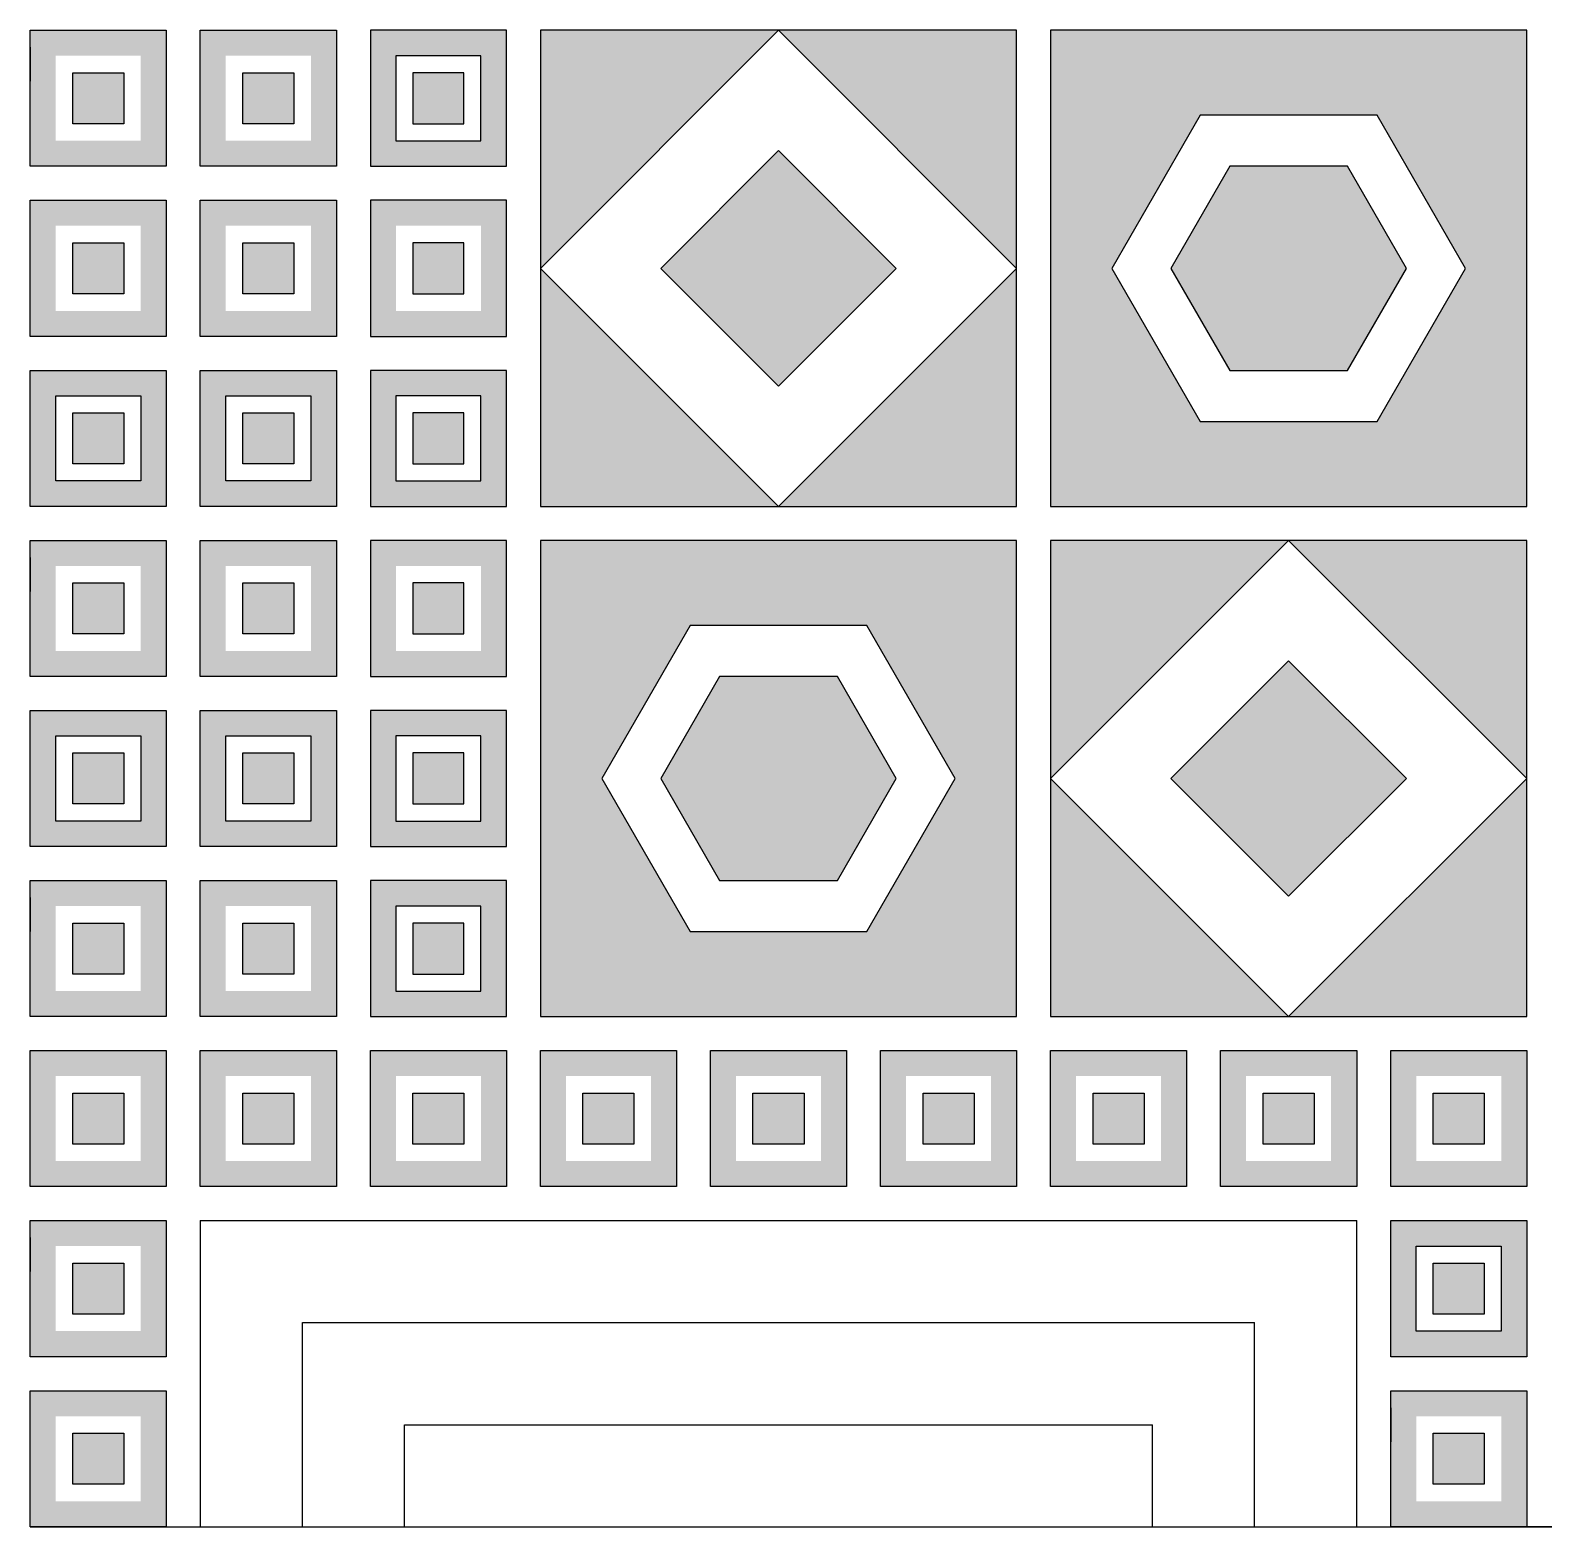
# Model space of a CAD drawing. Header units: millimetres. Extents: x -105 to 786, y -24 to 949.
# Drawn here: x 129.3 to 218.3, y 81.3 to 169.3 of the extents above; entities that cross this region are included whole.
import ezdxf

# ---------------------------------------------------------------- set-up
doc = ezdxf.new("R2010")
doc.units = ezdxf.units.MM

msp = doc.modelspace()

# ---------------------------------------------------------------- hatches: boundary and pattern name
h = msp.add_hatch(color=12)
h.dxf.hatch_style = 1
h.paths.add_polyline_path([(137.299, 161.282), (129.299, 161.282), (129.299, 169.282), (137.299, 169.282)])
h.paths.add_polyline_path([(135.799, 162.782), (135.799, 167.782), (130.799, 167.782), (130.799, 162.782)], flags=16)
h.paths.add_polyline_path([(134.799, 163.782), (134.799, 166.782), (131.799, 166.782), (131.799, 163.782)], flags=0)
h.paths.add_polyline_path([(134.799, 163.782), (131.799, 163.782), (131.799, 166.782), (134.799, 166.782)], flags=0)
h = msp.add_hatch(color=12)
h.dxf.hatch_style = 1
h.paths.add_polyline_path([(147.299, 161.282), (139.299, 161.282), (139.299, 169.282), (147.299, 169.282)])
h.paths.add_polyline_path([(145.799, 162.782), (145.799, 167.782), (140.799, 167.782), (140.799, 162.782)], flags=16)
h.paths.add_polyline_path([(144.799, 163.782), (144.799, 166.782), (141.799, 166.782), (141.799, 163.782)], flags=0)
h.paths.add_polyline_path([(144.799, 163.782), (141.799, 163.782), (141.799, 166.782), (144.799, 166.782)], flags=0)
h = msp.add_hatch(color=12)
h.dxf.hatch_style = 1
h.paths.add_polyline_path([(157.299, 169.282), (149.299, 169.282), (149.299, 161.282), (157.299, 161.282)])
h.paths.add_polyline_path([(155.799, 167.782), (155.799, 162.782), (150.799, 162.782), (150.799, 167.782)], flags=16)
h.paths.add_polyline_path([(154.799, 166.782), (154.799, 163.782), (151.799, 163.782), (151.799, 166.782)], flags=0)
h.paths.add_polyline_path([(154.799, 166.782), (151.799, 166.782), (151.799, 163.782), (154.799, 163.782)], flags=0)
at = {"true_color": 0x7aafdf}
h = msp.add_hatch(color=143, dxfattribs=at)
h.dxf.hatch_style = 1
h.paths.add_polyline_path([(159.299, 155.282), (159.299, 141.282), (173.299, 141.282)])
h.paths.add_polyline_path([(173.299, 169.282), (159.299, 169.282), (159.299, 155.282)])
h.paths.add_polyline_path([(187.299, 169.282), (173.299, 169.282), (187.299, 155.282)])
h.paths.add_polyline_path([(187.299, 155.282), (173.299, 141.282), (187.299, 141.282)])
at = {"true_color": 0x636466}
h = msp.add_hatch(color=251, dxfattribs=at)
h.dxf.hatch_style = 1
h.paths.add_polyline_path([(217.299, 169.282), (189.299, 169.282), (189.299, 141.282), (217.299, 141.282)])
h.paths.add_polyline_path([(198.103, 164.282), (208.495, 164.282), (213.691, 155.282), (208.495, 146.282), (198.103, 146.282), (192.907, 155.282)], flags=16)
h.paths.add_polyline_path([(199.835, 161.282), (206.763, 161.282), (210.227, 155.282), (206.763, 149.282), (199.835, 149.282), (196.371, 155.282)], flags=0)
h = msp.add_hatch(color=12)
h.dxf.hatch_style = 1
h.paths.add_polyline_path([(134.799, 163.782), (131.799, 163.782), (131.799, 166.782), (134.799, 166.782)])
h = msp.add_hatch(color=12)
h.dxf.hatch_style = 1
h.paths.add_polyline_path([(144.799, 163.782), (141.799, 163.782), (141.799, 166.782), (144.799, 166.782)])
h = msp.add_hatch(color=12)
h.dxf.hatch_style = 1
h.paths.add_polyline_path([(154.799, 166.782), (151.799, 166.782), (151.799, 163.782), (154.799, 163.782)])
h = msp.add_hatch(color=251, dxfattribs=at)
h.dxf.hatch_style = 1
h.paths.add_polyline_path([(180.228, 155.282), (173.299, 162.21), (166.37, 155.282), (173.299, 148.353)])
at = {"true_color": 0x7aafdf}
h = msp.add_hatch(color=143, dxfattribs=at)
h.dxf.hatch_style = 1
h.paths.add_polyline_path([(210.227, 155.282), (206.763, 161.282), (199.835, 161.282), (196.371, 155.282), (199.835, 149.282), (206.763, 149.282)])
h = msp.add_hatch(color=12)
h.dxf.hatch_style = 1
h.paths.add_polyline_path([(137.299, 151.282), (129.299, 151.282), (129.299, 159.282), (137.299, 159.282)])
h.paths.add_polyline_path([(135.799, 152.782), (135.799, 157.782), (130.799, 157.782), (130.799, 152.782)], flags=16)
h.paths.add_polyline_path([(134.799, 153.782), (134.799, 156.782), (131.799, 156.782), (131.799, 153.782)], flags=0)
h.paths.add_polyline_path([(134.799, 153.782), (131.799, 153.782), (131.799, 156.782), (134.799, 156.782)], flags=0)
h = msp.add_hatch(color=12)
h.dxf.hatch_style = 1
h.paths.add_polyline_path([(147.299, 151.282), (139.299, 151.282), (139.299, 159.282), (147.299, 159.282)])
h.paths.add_polyline_path([(145.799, 152.782), (145.799, 157.782), (140.799, 157.782), (140.799, 152.782)], flags=16)
h.paths.add_polyline_path([(144.799, 153.782), (144.799, 156.782), (141.799, 156.782), (141.799, 153.782)], flags=0)
h.paths.add_polyline_path([(144.799, 153.782), (141.799, 153.782), (141.799, 156.782), (144.799, 156.782)], flags=0)
h = msp.add_hatch(color=12)
h.dxf.hatch_style = 1
h.paths.add_polyline_path([(157.299, 159.282), (149.299, 159.282), (149.299, 151.282), (157.299, 151.282)])
h.paths.add_polyline_path([(155.799, 157.782), (155.799, 152.782), (150.799, 152.782), (150.799, 157.782)], flags=16)
h.paths.add_polyline_path([(154.799, 156.782), (154.799, 153.782), (151.799, 153.782), (151.799, 156.782)], flags=0)
h.paths.add_polyline_path([(154.799, 156.782), (151.799, 156.782), (151.799, 153.782), (154.799, 153.782)], flags=0)
h = msp.add_hatch(color=12)
h.dxf.hatch_style = 1
h.paths.add_polyline_path([(134.799, 153.782), (131.799, 153.782), (131.799, 156.782), (134.799, 156.782)])
h = msp.add_hatch(color=12)
h.dxf.hatch_style = 1
h.paths.add_polyline_path([(144.799, 153.782), (141.799, 153.782), (141.799, 156.782), (144.799, 156.782)])
h = msp.add_hatch(color=12)
h.dxf.hatch_style = 1
h.paths.add_polyline_path([(154.799, 156.782), (151.799, 156.782), (151.799, 153.782), (154.799, 153.782)])
h = msp.add_hatch(color=12)
h.dxf.hatch_style = 1
h.paths.add_polyline_path([(137.299, 141.282), (129.299, 141.282), (129.299, 149.282), (137.299, 149.282)])
h.paths.add_polyline_path([(135.799, 142.782), (135.799, 147.782), (130.799, 147.782), (130.799, 142.782)], flags=16)
h.paths.add_polyline_path([(134.799, 143.782), (134.799, 146.782), (131.799, 146.782), (131.799, 143.782)], flags=0)
h.paths.add_polyline_path([(134.799, 143.782), (131.799, 143.782), (131.799, 146.782), (134.799, 146.782)], flags=0)
h = msp.add_hatch(color=12)
h.dxf.hatch_style = 1
h.paths.add_polyline_path([(147.299, 141.282), (139.299, 141.282), (139.299, 149.282), (147.299, 149.282)])
h.paths.add_polyline_path([(145.799, 142.782), (145.799, 147.782), (140.799, 147.782), (140.799, 142.782)], flags=16)
h.paths.add_polyline_path([(144.799, 143.782), (144.799, 146.782), (141.799, 146.782), (141.799, 143.782)], flags=0)
h.paths.add_polyline_path([(144.799, 143.782), (141.799, 143.782), (141.799, 146.782), (144.799, 146.782)], flags=0)
h = msp.add_hatch(color=12)
h.dxf.hatch_style = 1
h.paths.add_polyline_path([(157.299, 149.282), (149.299, 149.282), (149.299, 141.282), (157.299, 141.282)])
h.paths.add_polyline_path([(155.799, 147.782), (155.799, 142.782), (150.799, 142.782), (150.799, 147.782)], flags=16)
h.paths.add_polyline_path([(154.799, 146.782), (154.799, 143.782), (151.799, 143.782), (151.799, 146.782)], flags=0)
h.paths.add_polyline_path([(154.799, 146.782), (151.799, 146.782), (151.799, 143.782), (154.799, 143.782)], flags=0)
h = msp.add_hatch(color=12)
h.dxf.hatch_style = 1
h.paths.add_polyline_path([(134.799, 143.782), (131.799, 143.782), (131.799, 146.782), (134.799, 146.782)])
h = msp.add_hatch(color=12)
h.dxf.hatch_style = 1
h.paths.add_polyline_path([(144.799, 143.782), (141.799, 143.782), (141.799, 146.782), (144.799, 146.782)])
h = msp.add_hatch(color=12)
h.dxf.hatch_style = 1
h.paths.add_polyline_path([(154.799, 146.782), (151.799, 146.782), (151.799, 143.782), (154.799, 143.782)])
h = msp.add_hatch(color=12)
h.dxf.hatch_style = 1
h.paths.add_polyline_path([(137.299, 131.282), (129.299, 131.282), (129.299, 139.282), (137.299, 139.282)])
h.paths.add_polyline_path([(135.799, 132.782), (135.799, 137.782), (130.799, 137.782), (130.799, 132.782)], flags=16)
h.paths.add_polyline_path([(134.799, 133.782), (134.799, 136.782), (131.799, 136.782), (131.799, 133.782)], flags=0)
h.paths.add_polyline_path([(134.799, 133.782), (131.799, 133.782), (131.799, 136.782), (134.799, 136.782)], flags=0)
h = msp.add_hatch(color=12)
h.dxf.hatch_style = 1
h.paths.add_polyline_path([(147.299, 131.282), (139.299, 131.282), (139.299, 139.282), (147.299, 139.282)])
h.paths.add_polyline_path([(145.799, 132.782), (145.799, 137.782), (140.799, 137.782), (140.799, 132.782)], flags=16)
h.paths.add_polyline_path([(144.799, 133.782), (144.799, 136.782), (141.799, 136.782), (141.799, 133.782)], flags=0)
h.paths.add_polyline_path([(144.799, 133.782), (141.799, 133.782), (141.799, 136.782), (144.799, 136.782)], flags=0)
h = msp.add_hatch(color=12)
h.dxf.hatch_style = 1
h.paths.add_polyline_path([(157.299, 139.282), (149.299, 139.282), (149.299, 131.282), (157.299, 131.282)])
h.paths.add_polyline_path([(155.799, 137.782), (155.799, 132.782), (150.799, 132.782), (150.799, 137.782)], flags=16)
h.paths.add_polyline_path([(154.799, 136.782), (154.799, 133.782), (151.799, 133.782), (151.799, 136.782)], flags=0)
h.paths.add_polyline_path([(154.799, 136.782), (151.799, 136.782), (151.799, 133.782), (154.799, 133.782)], flags=0)
at = {"true_color": 0x636466}
h = msp.add_hatch(color=251, dxfattribs=at)
h.dxf.hatch_style = 1
h.paths.add_polyline_path([(187.299, 139.282), (159.299, 139.282), (159.299, 111.282), (187.299, 111.282)])
h.paths.add_polyline_path([(168.103, 134.282), (178.495, 134.282), (183.691, 125.282), (178.495, 116.282), (168.103, 116.282), (162.907, 125.282)], flags=16)
h.paths.add_polyline_path([(169.835, 131.282), (176.763, 131.282), (180.227, 125.282), (176.763, 119.282), (169.835, 119.282), (166.371, 125.282)], flags=0)
at = {"true_color": 0x7aafdf}
h = msp.add_hatch(color=143, dxfattribs=at)
h.dxf.hatch_style = 1
h.paths.add_polyline_path([(189.299, 125.282), (189.299, 111.282), (203.299, 111.282)])
h.paths.add_polyline_path([(203.299, 139.282), (189.299, 139.282), (189.299, 125.282)])
h.paths.add_polyline_path([(217.299, 139.282), (203.299, 139.282), (217.299, 125.282)])
h.paths.add_polyline_path([(217.299, 125.282), (203.299, 111.282), (217.299, 111.282)])
h = msp.add_hatch(color=12)
h.dxf.hatch_style = 1
h.paths.add_polyline_path([(134.799, 133.782), (131.799, 133.782), (131.799, 136.782), (134.799, 136.782)])
h = msp.add_hatch(color=12)
h.dxf.hatch_style = 1
h.paths.add_polyline_path([(144.799, 133.782), (141.799, 133.782), (141.799, 136.782), (144.799, 136.782)])
h = msp.add_hatch(color=12)
h.dxf.hatch_style = 1
h.paths.add_polyline_path([(154.799, 136.782), (151.799, 136.782), (151.799, 133.782), (154.799, 133.782)])
at = {"true_color": 0x636466}
h = msp.add_hatch(color=251, dxfattribs=at)
h.dxf.hatch_style = 1
h.paths.add_polyline_path([(210.228, 125.282), (203.299, 132.21), (196.37, 125.282), (203.299, 118.353)])
at = {"true_color": 0x7aafdf}
h = msp.add_hatch(color=143, dxfattribs=at)
h.dxf.hatch_style = 1
h.paths.add_polyline_path([(180.227, 125.282), (176.763, 131.282), (169.835, 131.282), (166.371, 125.282), (169.835, 119.282), (176.763, 119.282)])
h = msp.add_hatch(color=12)
h.dxf.hatch_style = 1
h.paths.add_polyline_path([(137.299, 121.282), (129.299, 121.282), (129.299, 129.282), (137.299, 129.282)])
h.paths.add_polyline_path([(135.799, 122.782), (135.799, 127.782), (130.799, 127.782), (130.799, 122.782)], flags=16)
h.paths.add_polyline_path([(134.799, 123.782), (134.799, 126.782), (131.799, 126.782), (131.799, 123.782)], flags=0)
h.paths.add_polyline_path([(134.799, 123.782), (131.799, 123.782), (131.799, 126.782), (134.799, 126.782)], flags=0)
h = msp.add_hatch(color=12)
h.dxf.hatch_style = 1
h.paths.add_polyline_path([(147.299, 121.282), (139.299, 121.282), (139.299, 129.282), (147.299, 129.282)])
h.paths.add_polyline_path([(145.799, 122.782), (145.799, 127.782), (140.799, 127.782), (140.799, 122.782)], flags=16)
h.paths.add_polyline_path([(144.799, 123.782), (144.799, 126.782), (141.799, 126.782), (141.799, 123.782)], flags=0)
h.paths.add_polyline_path([(144.799, 123.782), (141.799, 123.782), (141.799, 126.782), (144.799, 126.782)], flags=0)
h = msp.add_hatch(color=12)
h.dxf.hatch_style = 1
h.paths.add_polyline_path([(157.299, 129.282), (149.299, 129.282), (149.299, 121.282), (157.299, 121.282)])
h.paths.add_polyline_path([(155.799, 127.782), (155.799, 122.782), (150.799, 122.782), (150.799, 127.782)], flags=16)
h.paths.add_polyline_path([(154.799, 126.782), (154.799, 123.782), (151.799, 123.782), (151.799, 126.782)], flags=0)
h.paths.add_polyline_path([(154.799, 126.782), (151.799, 126.782), (151.799, 123.782), (154.799, 123.782)], flags=0)
h = msp.add_hatch(color=12)
h.dxf.hatch_style = 1
h.paths.add_polyline_path([(134.799, 123.782), (131.799, 123.782), (131.799, 126.782), (134.799, 126.782)])
h = msp.add_hatch(color=12)
h.dxf.hatch_style = 1
h.paths.add_polyline_path([(144.799, 123.782), (141.799, 123.782), (141.799, 126.782), (144.799, 126.782)])
h = msp.add_hatch(color=12)
h.dxf.hatch_style = 1
h.paths.add_polyline_path([(154.799, 126.782), (151.799, 126.782), (151.799, 123.782), (154.799, 123.782)])
h = msp.add_hatch(color=12)
h.dxf.hatch_style = 1
h.paths.add_polyline_path([(137.299, 111.282), (129.299, 111.282), (129.299, 119.282), (137.299, 119.282)])
h.paths.add_polyline_path([(135.799, 112.782), (135.799, 117.782), (130.799, 117.782), (130.799, 112.782)], flags=16)
h.paths.add_polyline_path([(134.799, 113.782), (134.799, 116.782), (131.799, 116.782), (131.799, 113.782)], flags=0)
h.paths.add_polyline_path([(134.799, 113.782), (131.799, 113.782), (131.799, 116.782), (134.799, 116.782)], flags=0)
h = msp.add_hatch(color=12)
h.dxf.hatch_style = 1
h.paths.add_polyline_path([(147.299, 111.282), (139.299, 111.282), (139.299, 119.282), (147.299, 119.282)])
h.paths.add_polyline_path([(145.799, 112.782), (145.799, 117.782), (140.799, 117.782), (140.799, 112.782)], flags=16)
h.paths.add_polyline_path([(144.799, 113.782), (144.799, 116.782), (141.799, 116.782), (141.799, 113.782)], flags=0)
h.paths.add_polyline_path([(144.799, 113.782), (141.799, 113.782), (141.799, 116.782), (144.799, 116.782)], flags=0)
h = msp.add_hatch(color=12)
h.dxf.hatch_style = 1
h.paths.add_polyline_path([(157.299, 119.282), (149.299, 119.282), (149.299, 111.282), (157.299, 111.282)])
h.paths.add_polyline_path([(155.799, 117.782), (155.799, 112.782), (150.799, 112.782), (150.799, 117.782)], flags=16)
h.paths.add_polyline_path([(154.799, 116.782), (154.799, 113.782), (151.799, 113.782), (151.799, 116.782)], flags=0)
h.paths.add_polyline_path([(154.799, 116.782), (151.799, 116.782), (151.799, 113.782), (154.799, 113.782)], flags=0)
h = msp.add_hatch(color=12)
h.dxf.hatch_style = 1
h.paths.add_polyline_path([(134.799, 113.782), (131.799, 113.782), (131.799, 116.782), (134.799, 116.782)])
h = msp.add_hatch(color=12)
h.dxf.hatch_style = 1
h.paths.add_polyline_path([(144.799, 113.782), (141.799, 113.782), (141.799, 116.782), (144.799, 116.782)])
h = msp.add_hatch(color=12)
h.dxf.hatch_style = 1
h.paths.add_polyline_path([(154.799, 116.782), (151.799, 116.782), (151.799, 113.782), (154.799, 113.782)])
h = msp.add_hatch(color=12)
h.dxf.hatch_style = 1
h.paths.add_polyline_path([(137.299, 101.282), (129.299, 101.282), (129.299, 109.282), (137.299, 109.282)])
h.paths.add_polyline_path([(135.799, 102.782), (135.799, 107.782), (130.799, 107.782), (130.799, 102.782)], flags=16)
h.paths.add_polyline_path([(134.799, 103.782), (134.799, 106.782), (131.799, 106.782), (131.799, 103.782)], flags=0)
h.paths.add_polyline_path([(134.799, 103.782), (131.799, 103.782), (131.799, 106.782), (134.799, 106.782)], flags=0)
h = msp.add_hatch(color=12)
h.dxf.hatch_style = 1
h.paths.add_polyline_path([(147.299, 101.282), (139.299, 101.282), (139.299, 109.282), (147.299, 109.282)])
h.paths.add_polyline_path([(145.799, 102.782), (145.799, 107.782), (140.799, 107.782), (140.799, 102.782)], flags=16)
h.paths.add_polyline_path([(144.799, 103.782), (144.799, 106.782), (141.799, 106.782), (141.799, 103.782)], flags=0)
h.paths.add_polyline_path([(144.799, 103.782), (141.799, 103.782), (141.799, 106.782), (144.799, 106.782)], flags=0)
h = msp.add_hatch(color=12)
h.dxf.hatch_style = 1
h.paths.add_polyline_path([(157.299, 101.282), (149.299, 101.282), (149.299, 109.282), (157.299, 109.282)])
h.paths.add_polyline_path([(155.799, 102.782), (155.799, 107.782), (150.799, 107.782), (150.799, 102.782)], flags=16)
h.paths.add_polyline_path([(154.799, 103.782), (154.799, 106.782), (151.799, 106.782), (151.799, 103.782)], flags=0)
h.paths.add_polyline_path([(154.799, 103.782), (151.799, 103.782), (151.799, 106.782), (154.799, 106.782)], flags=0)
h = msp.add_hatch(color=12)
h.dxf.hatch_style = 1
h.paths.add_polyline_path([(167.299, 101.282), (159.299, 101.282), (159.299, 109.282), (167.299, 109.282)])
h.paths.add_polyline_path([(165.799, 102.782), (165.799, 107.782), (160.799, 107.782), (160.799, 102.782)], flags=16)
h.paths.add_polyline_path([(164.799, 103.782), (164.799, 106.782), (161.799, 106.782), (161.799, 103.782)], flags=0)
h.paths.add_polyline_path([(164.799, 103.782), (161.799, 103.782), (161.799, 106.782), (164.799, 106.782)], flags=0)
h = msp.add_hatch(color=12)
h.dxf.hatch_style = 1
h.paths.add_polyline_path([(177.299, 101.282), (169.299, 101.282), (169.299, 109.282), (177.299, 109.282)])
h.paths.add_polyline_path([(175.799, 102.782), (175.799, 107.782), (170.799, 107.782), (170.799, 102.782)], flags=16)
h.paths.add_polyline_path([(174.799, 103.782), (174.799, 106.782), (171.799, 106.782), (171.799, 103.782)], flags=0)
h.paths.add_polyline_path([(174.799, 103.782), (171.799, 103.782), (171.799, 106.782), (174.799, 106.782)], flags=0)
h = msp.add_hatch(color=12)
h.dxf.hatch_style = 1
h.paths.add_polyline_path([(187.299, 101.282), (179.299, 101.282), (179.299, 109.282), (187.299, 109.282)])
h.paths.add_polyline_path([(185.799, 102.782), (185.799, 107.782), (180.799, 107.782), (180.799, 102.782)], flags=16)
h.paths.add_polyline_path([(184.799, 103.782), (184.799, 106.782), (181.799, 106.782), (181.799, 103.782)], flags=0)
h.paths.add_polyline_path([(184.799, 103.782), (181.799, 103.782), (181.799, 106.782), (184.799, 106.782)], flags=0)
h = msp.add_hatch(color=12)
h.dxf.hatch_style = 1
h.paths.add_polyline_path([(197.299, 101.282), (189.299, 101.282), (189.299, 109.282), (197.299, 109.282)])
h.paths.add_polyline_path([(195.799, 102.782), (195.799, 107.782), (190.799, 107.782), (190.799, 102.782)], flags=16)
h.paths.add_polyline_path([(194.799, 103.782), (194.799, 106.782), (191.799, 106.782), (191.799, 103.782)], flags=0)
h.paths.add_polyline_path([(194.799, 103.782), (191.799, 103.782), (191.799, 106.782), (194.799, 106.782)], flags=0)
h = msp.add_hatch(color=12)
h.dxf.hatch_style = 1
h.paths.add_polyline_path([(207.299, 101.282), (199.299, 101.282), (199.299, 109.282), (207.299, 109.282)])
h.paths.add_polyline_path([(205.799, 102.782), (205.799, 107.782), (200.799, 107.782), (200.799, 102.782)], flags=16)
h.paths.add_polyline_path([(204.799, 103.782), (204.799, 106.782), (201.799, 106.782), (201.799, 103.782)], flags=0)
h.paths.add_polyline_path([(204.799, 103.782), (201.799, 103.782), (201.799, 106.782), (204.799, 106.782)], flags=0)
h = msp.add_hatch(color=12)
h.dxf.hatch_style = 1
h.paths.add_polyline_path([(217.299, 101.282), (209.299, 101.282), (209.299, 109.282), (217.299, 109.282)])
h.paths.add_polyline_path([(215.799, 102.782), (215.799, 107.782), (210.799, 107.782), (210.799, 102.782)], flags=16)
h.paths.add_polyline_path([(214.799, 103.782), (214.799, 106.782), (211.799, 106.782), (211.799, 103.782)], flags=0)
h.paths.add_polyline_path([(214.799, 103.782), (211.799, 103.782), (211.799, 106.782), (214.799, 106.782)], flags=0)
h = msp.add_hatch(color=12)
h.dxf.hatch_style = 1
h.paths.add_polyline_path([(134.799, 103.782), (131.799, 103.782), (131.799, 106.782), (134.799, 106.782)])
h = msp.add_hatch(color=12)
h.dxf.hatch_style = 1
h.paths.add_polyline_path([(144.799, 103.782), (141.799, 103.782), (141.799, 106.782), (144.799, 106.782)])
h = msp.add_hatch(color=12)
h.dxf.hatch_style = 1
h.paths.add_polyline_path([(154.799, 103.782), (151.799, 103.782), (151.799, 106.782), (154.799, 106.782)])
h = msp.add_hatch(color=12)
h.dxf.hatch_style = 1
h.paths.add_polyline_path([(164.799, 103.782), (161.799, 103.782), (161.799, 106.782), (164.799, 106.782)])
h = msp.add_hatch(color=12)
h.dxf.hatch_style = 1
h.paths.add_polyline_path([(174.799, 103.782), (171.799, 103.782), (171.799, 106.782), (174.799, 106.782)])
h = msp.add_hatch(color=12)
h.dxf.hatch_style = 1
h.paths.add_polyline_path([(184.799, 103.782), (181.799, 103.782), (181.799, 106.782), (184.799, 106.782)])
h = msp.add_hatch(color=12)
h.dxf.hatch_style = 1
h.paths.add_polyline_path([(194.799, 103.782), (191.799, 103.782), (191.799, 106.782), (194.799, 106.782)])
h = msp.add_hatch(color=12)
h.dxf.hatch_style = 1
h.paths.add_polyline_path([(204.799, 103.782), (201.799, 103.782), (201.799, 106.782), (204.799, 106.782)])
h = msp.add_hatch(color=12)
h.dxf.hatch_style = 1
h.paths.add_polyline_path([(214.799, 103.782), (211.799, 103.782), (211.799, 106.782), (214.799, 106.782)])
h = msp.add_hatch(color=12)
h.dxf.hatch_style = 1
h.paths.add_polyline_path([(137.299, 91.282), (129.299, 91.282), (129.299, 99.282), (137.299, 99.282)])
h.paths.add_polyline_path([(135.799, 92.782), (135.799, 97.782), (130.799, 97.782), (130.799, 92.782)], flags=16)
h.paths.add_polyline_path([(134.799, 93.782), (134.799, 96.782), (131.799, 96.782), (131.799, 93.782)], flags=0)
h.paths.add_polyline_path([(134.799, 93.782), (131.799, 93.782), (131.799, 96.782), (134.799, 96.782)], flags=0)
h = msp.add_hatch(color=12)
h.dxf.hatch_style = 1
h.paths.add_polyline_path([(217.299, 91.282), (209.299, 91.282), (209.299, 99.282), (217.299, 99.282)])
h.paths.add_polyline_path([(215.799, 92.782), (215.799, 97.782), (210.799, 97.782), (210.799, 92.782)], flags=16)
h.paths.add_polyline_path([(214.799, 93.782), (214.799, 96.782), (211.799, 96.782), (211.799, 93.782)], flags=0)
h.paths.add_polyline_path([(214.799, 93.782), (211.799, 93.782), (211.799, 96.782), (214.799, 96.782)], flags=0)
h = msp.add_hatch(color=12)
h.dxf.hatch_style = 1
h.paths.add_polyline_path([(134.799, 93.782), (131.799, 93.782), (131.799, 96.782), (134.799, 96.782)])
h = msp.add_hatch(color=12)
h.dxf.hatch_style = 1
h.paths.add_polyline_path([(214.799, 93.782), (211.799, 93.782), (211.799, 96.782), (214.799, 96.782)])
h = msp.add_hatch(color=12)
h.dxf.hatch_style = 1
h.paths.add_polyline_path([(137.299, 81.282), (129.299, 81.282), (129.299, 89.282), (137.299, 89.282)])
h.paths.add_polyline_path([(135.799, 82.782), (135.799, 87.782), (130.799, 87.782), (130.799, 82.782)], flags=16)
h.paths.add_polyline_path([(134.799, 83.782), (134.799, 86.782), (131.799, 86.782), (131.799, 83.782)], flags=0)
h.paths.add_polyline_path([(134.799, 83.782), (131.799, 83.782), (131.799, 86.782), (134.799, 86.782)], flags=0)
h = msp.add_hatch(color=12)
h.dxf.hatch_style = 1
h.paths.add_polyline_path([(217.299, 81.282), (209.299, 81.282), (209.299, 89.282), (217.299, 89.282)])
h.paths.add_polyline_path([(215.799, 82.782), (215.799, 87.782), (210.799, 87.782), (210.799, 82.782)], flags=16)
h.paths.add_polyline_path([(214.799, 83.782), (214.799, 86.782), (211.799, 86.782), (211.799, 83.782)], flags=0)
h.paths.add_polyline_path([(214.799, 83.782), (211.799, 83.782), (211.799, 86.782), (214.799, 86.782)], flags=0)
h = msp.add_hatch(color=12)
h.dxf.hatch_style = 1
h.paths.add_polyline_path([(134.799, 83.782), (131.799, 83.782), (131.799, 86.782), (134.799, 86.782)])
h = msp.add_hatch(color=12)
h.dxf.hatch_style = 1
h.paths.add_polyline_path([(214.799, 83.782), (211.799, 83.782), (211.799, 86.782), (214.799, 86.782)])

# ---------------------------------------------------------------- linework, layer by layer
for p, q in [((159.299, 155.282), (173.299, 169.282)), ((173.299, 169.282), (187.299, 155.282)), ((129.299, 168.282), (129.299, 166.282)), ((166.37, 155.282), (173.299, 162.21)), ((173.299, 162.21), (180.228, 155.282)), ((173.299, 141.282), (159.299, 155.282)), ((173.299, 148.353), (166.37, 155.282)), ((187.299, 155.282), (173.299, 141.282)), ((180.228, 155.282), (173.299, 148.353)), ((129.299, 149.282), (137.299, 149.282)), ((189.299, 125.282), (203.299, 139.282)), ((203.299, 139.282), (217.299, 125.282)), ((129.299, 138.282), (129.299, 136.282)), ((196.37, 125.282), (203.299, 132.21)), ((203.299, 132.21), (210.228, 125.282)), ((203.299, 111.282), (189.299, 125.282)), ((203.299, 118.353), (196.37, 125.282)), ((217.299, 125.282), (203.299, 111.282)), ((210.228, 125.282), (203.299, 118.353)), ((129.299, 118.282), (129.299, 116.282)), ((139.299, 99.282), (207.299, 99.282)), ((139.299, 99.282), (139.299, 81.282)), ((207.299, 81.282), (207.299, 99.282)), ((209.299, 99.282), (217.299, 99.282)), ((129.299, 98.282), (129.299, 96.282)), ((145.299, 93.282), (201.299, 93.282)), ((145.299, 81.282), (145.299, 93.282)), ((201.299, 81.282), (201.299, 93.282)), ((209.299, 88.282), (209.299, 86.282)), ((151.299, 87.282), (195.299, 87.282)), ((151.299, 81.282), (151.299, 87.282)), ((195.299, 81.282), (195.299, 87.282)), ((129.299, 81.282), (217.299, 81.282)), ((407.299, 81.282), (209.299, 81.282))]:
    msp.add_line(p, q)
for points in [[(129.299, 169.282), (137.299, 169.282), (137.299, 161.282), (129.299, 161.282)], [(139.299, 169.282), (147.299, 169.282), (147.299, 161.282), (139.299, 161.282)], [(149.299, 161.282), (157.299, 161.282), (157.299, 169.282), (149.299, 169.282)], [(159.299, 141.282), (187.299, 141.282), (187.299, 169.282), (159.299, 169.282)], [(189.299, 141.282), (217.299, 141.282), (217.299, 169.282), (189.299, 169.282)], [(150.799, 162.782), (155.799, 162.782), (155.799, 167.782), (150.799, 167.782)], [(131.799, 166.782), (134.799, 166.782), (134.799, 163.782), (131.799, 163.782)], [(141.799, 166.782), (144.799, 166.782), (144.799, 163.782), (141.799, 163.782)], [(151.799, 163.782), (154.799, 163.782), (154.799, 166.782), (151.799, 166.782)], [(208.495, 146.282), (213.691, 155.282), (208.495, 164.282), (198.103, 164.282), (192.907, 155.282), (198.103, 146.282)], [(198.103, 164.282), (192.907, 155.282), (198.103, 146.282), (208.495, 146.282), (213.691, 155.282), (208.495, 164.282)], [(199.835, 161.282), (196.371, 155.282), (199.835, 149.282), (206.763, 149.282), (210.227, 155.282), (206.763, 161.282)], [(129.299, 159.282), (137.299, 159.282), (137.299, 151.282), (129.299, 151.282)], [(139.299, 159.282), (147.299, 159.282), (147.299, 151.282), (139.299, 151.282)], [(149.299, 151.282), (157.299, 151.282), (157.299, 159.282), (149.299, 159.282)], [(131.799, 156.782), (134.799, 156.782), (134.799, 153.782), (131.799, 153.782)], [(141.799, 156.782), (144.799, 156.782), (144.799, 153.782), (141.799, 153.782)], [(151.799, 153.782), (154.799, 153.782), (154.799, 156.782), (151.799, 156.782)], [(129.299, 149.282), (137.299, 149.282), (137.299, 141.282), (129.299, 141.282)], [(139.299, 149.282), (147.299, 149.282), (147.299, 141.282), (139.299, 141.282)], [(149.299, 141.282), (157.299, 141.282), (157.299, 149.282), (149.299, 149.282)], [(130.799, 147.782), (135.799, 147.782), (135.799, 142.782), (130.799, 142.782)], [(140.799, 147.782), (145.799, 147.782), (145.799, 142.782), (140.799, 142.782)], [(150.799, 142.782), (155.799, 142.782), (155.799, 147.782), (150.799, 147.782)], [(131.799, 146.782), (134.799, 146.782), (134.799, 143.782), (131.799, 143.782)], [(141.799, 146.782), (144.799, 146.782), (144.799, 143.782), (141.799, 143.782)], [(151.799, 143.782), (154.799, 143.782), (154.799, 146.782), (151.799, 146.782)], [(129.299, 139.282), (137.299, 139.282), (137.299, 131.282), (129.299, 131.282)], [(139.299, 139.282), (147.299, 139.282), (147.299, 131.282), (139.299, 131.282)], [(149.299, 131.282), (157.299, 131.282), (157.299, 139.282), (149.299, 139.282)], [(159.299, 111.282), (187.299, 111.282), (187.299, 139.282), (159.299, 139.282)], [(189.299, 111.282), (217.299, 111.282), (217.299, 139.282), (189.299, 139.282)], [(131.799, 136.782), (134.799, 136.782), (134.799, 133.782), (131.799, 133.782)], [(141.799, 136.782), (144.799, 136.782), (144.799, 133.782), (141.799, 133.782)], [(151.799, 133.782), (154.799, 133.782), (154.799, 136.782), (151.799, 136.782)], [(178.495, 116.282), (183.691, 125.282), (178.495, 134.282), (168.103, 134.282), (162.907, 125.282), (168.103, 116.282)], [(168.103, 134.282), (162.907, 125.282), (168.103, 116.282), (178.495, 116.282), (183.691, 125.282), (178.495, 134.282)], [(169.835, 131.282), (166.371, 125.282), (169.835, 119.282), (176.763, 119.282), (180.227, 125.282), (176.763, 131.282)], [(129.299, 129.282), (137.299, 129.282), (137.299, 121.282), (129.299, 121.282)], [(139.299, 129.282), (147.299, 129.282), (147.299, 121.282), (139.299, 121.282)], [(149.299, 121.282), (157.299, 121.282), (157.299, 129.282), (149.299, 129.282)], [(130.799, 127.782), (135.799, 127.782), (135.799, 122.782), (130.799, 122.782)], [(140.799, 127.782), (145.799, 127.782), (145.799, 122.782), (140.799, 122.782)], [(150.799, 122.782), (155.799, 122.782), (155.799, 127.782), (150.799, 127.782)], [(131.799, 126.782), (134.799, 126.782), (134.799, 123.782), (131.799, 123.782)], [(141.799, 126.782), (144.799, 126.782), (144.799, 123.782), (141.799, 123.782)], [(151.799, 123.782), (154.799, 123.782), (154.799, 126.782), (151.799, 126.782)], [(129.299, 119.282), (137.299, 119.282), (137.299, 111.282), (129.299, 111.282)], [(139.299, 119.282), (147.299, 119.282), (147.299, 111.282), (139.299, 111.282)], [(149.299, 111.282), (157.299, 111.282), (157.299, 119.282), (149.299, 119.282)], [(150.799, 112.782), (155.799, 112.782), (155.799, 117.782), (150.799, 117.782)], [(131.799, 116.782), (134.799, 116.782), (134.799, 113.782), (131.799, 113.782)], [(141.799, 116.782), (144.799, 116.782), (144.799, 113.782), (141.799, 113.782)], [(151.799, 113.782), (154.799, 113.782), (154.799, 116.782), (151.799, 116.782)], [(129.299, 109.282), (137.299, 109.282), (137.299, 101.282), (129.299, 101.282)], [(139.299, 109.282), (147.299, 109.282), (147.299, 101.282), (139.299, 101.282)], [(149.299, 109.282), (157.299, 109.282), (157.299, 101.282), (149.299, 101.282)], [(159.299, 109.282), (167.299, 109.282), (167.299, 101.282), (159.299, 101.282)], [(169.299, 109.282), (177.299, 109.282), (177.299, 101.282), (169.299, 101.282)], [(179.299, 109.282), (187.299, 109.282), (187.299, 101.282), (179.299, 101.282)], [(189.299, 109.282), (197.299, 109.282), (197.299, 101.282), (189.299, 101.282)], [(199.299, 109.282), (207.299, 109.282), (207.299, 101.282), (199.299, 101.282)], [(209.299, 109.282), (217.299, 109.282), (217.299, 101.282), (209.299, 101.282)], [(131.799, 106.782), (134.799, 106.782), (134.799, 103.782), (131.799, 103.782)], [(141.799, 106.782), (144.799, 106.782), (144.799, 103.782), (141.799, 103.782)], [(151.799, 106.782), (154.799, 106.782), (154.799, 103.782), (151.799, 103.782)], [(161.799, 106.782), (164.799, 106.782), (164.799, 103.782), (161.799, 103.782)], [(171.799, 106.782), (174.799, 106.782), (174.799, 103.782), (171.799, 103.782)], [(181.799, 106.782), (184.799, 106.782), (184.799, 103.782), (181.799, 103.782)], [(191.799, 106.782), (194.799, 106.782), (194.799, 103.782), (191.799, 103.782)], [(201.799, 106.782), (204.799, 106.782), (204.799, 103.782), (201.799, 103.782)], [(211.799, 106.782), (214.799, 106.782), (214.799, 103.782), (211.799, 103.782)], [(129.299, 99.282), (137.299, 99.282), (137.299, 91.282), (129.299, 91.282)], [(209.299, 99.282), (217.299, 99.282), (217.299, 91.282), (209.299, 91.282)], [(210.799, 97.782), (215.799, 97.782), (215.799, 92.782), (210.799, 92.782)], [(131.799, 96.782), (134.799, 96.782), (134.799, 93.782), (131.799, 93.782)], [(211.799, 96.782), (214.799, 96.782), (214.799, 93.782), (211.799, 93.782)], [(129.299, 89.282), (137.299, 89.282), (137.299, 81.282), (129.299, 81.282)], [(209.299, 89.282), (217.299, 89.282), (217.299, 81.282), (209.299, 81.282)], [(131.799, 86.782), (134.799, 86.782), (134.799, 83.782), (131.799, 83.782)], [(211.799, 86.782), (214.799, 86.782), (214.799, 83.782), (211.799, 83.782)]]:
    msp.add_lwpolyline(points, close=True)
msp.add_lwpolyline([(133.299, 81.282), (279.057, 81.282)])

doc.saveas('drawing.dxf')
